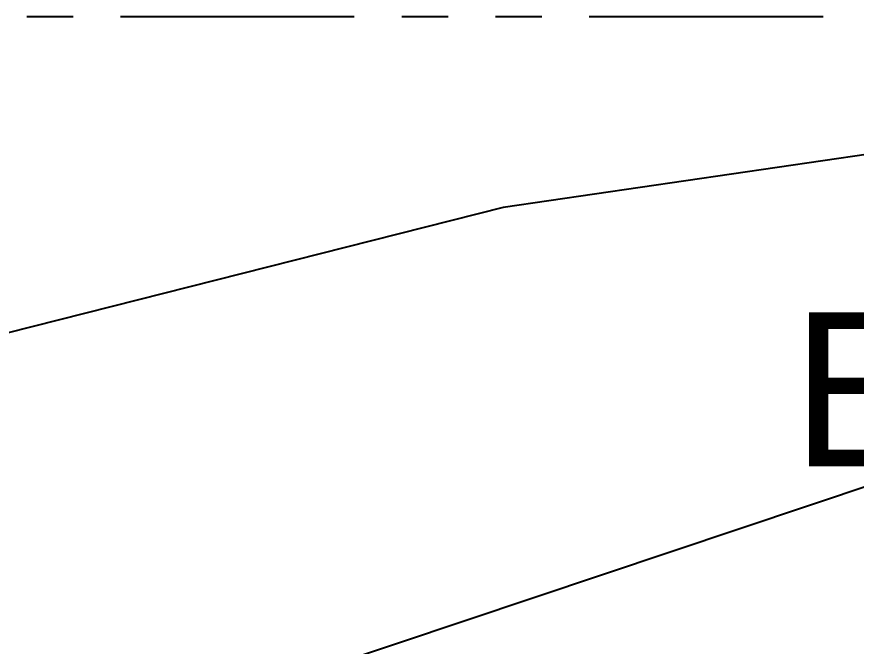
# Model space of a CAD drawing. Header units: feet. Extents: x -84 to 198, y -22 to 181.
# Drawn here: x 69.37 to 78.33, y 153.54 to 160.26 of the extents above; entities that cross this region are included whole.
import ezdxf
from ezdxf.enums import TextEntityAlignment as Align

# ---------------------------------------------------------------- set-up
doc = ezdxf.new("R2010")
doc.units = ezdxf.units.FT
for name, color, linetype in [('A-AREA-UNIDAD', 30, 'CONTINUOUS'), ('A-LINEA', 7, 'CONTINUOUS'), ('A-TEXTO-PDF', 3, 'CONTINUOUS')]:
    doc.layers.add(name, color=color, linetype=linetype)

msp = doc.modelspace()

# ---------------------------------------------------------------- linework, layer by layer
at = {"layer": 'A-AREA-UNIDAD'}
msp.add_lwpolyline([(83.328, 159.5022), (74.56, 158.2222), (65.36, 155.8933), (57.408, 153.0133), (52.288, 150.7022), (48.512, 148.7289), (44.032, 146.0978), (40.08, 143.4489)], dxfattribs=at)
at = {"layer": 'A-LINEA'}
for p, q in [((69.9733, 160.2578), (69.48, 160.2578)), ((72.9733, 160.2578), (70.48, 160.2578)), ((73.9733, 160.2578), (73.48, 160.2578)), ((74.9733, 160.2578), (74.48, 160.2578)), ((77.9733, 160.2578), (75.48, 160.2578)), ((93.1212, 160.1706), (36.6895, 141.2395))]:
    msp.add_line(p, q, dxfattribs=at)

# ---------------------------------------------------------------- texts
at = {"layer": 'A-TEXTO-PDF'}
msp.add_text('BALCONY', height=1.646, dxfattribs=at).set_placement((82.9031, 155.4585), align=Align.CENTER)

doc.saveas('drawing.dxf')
